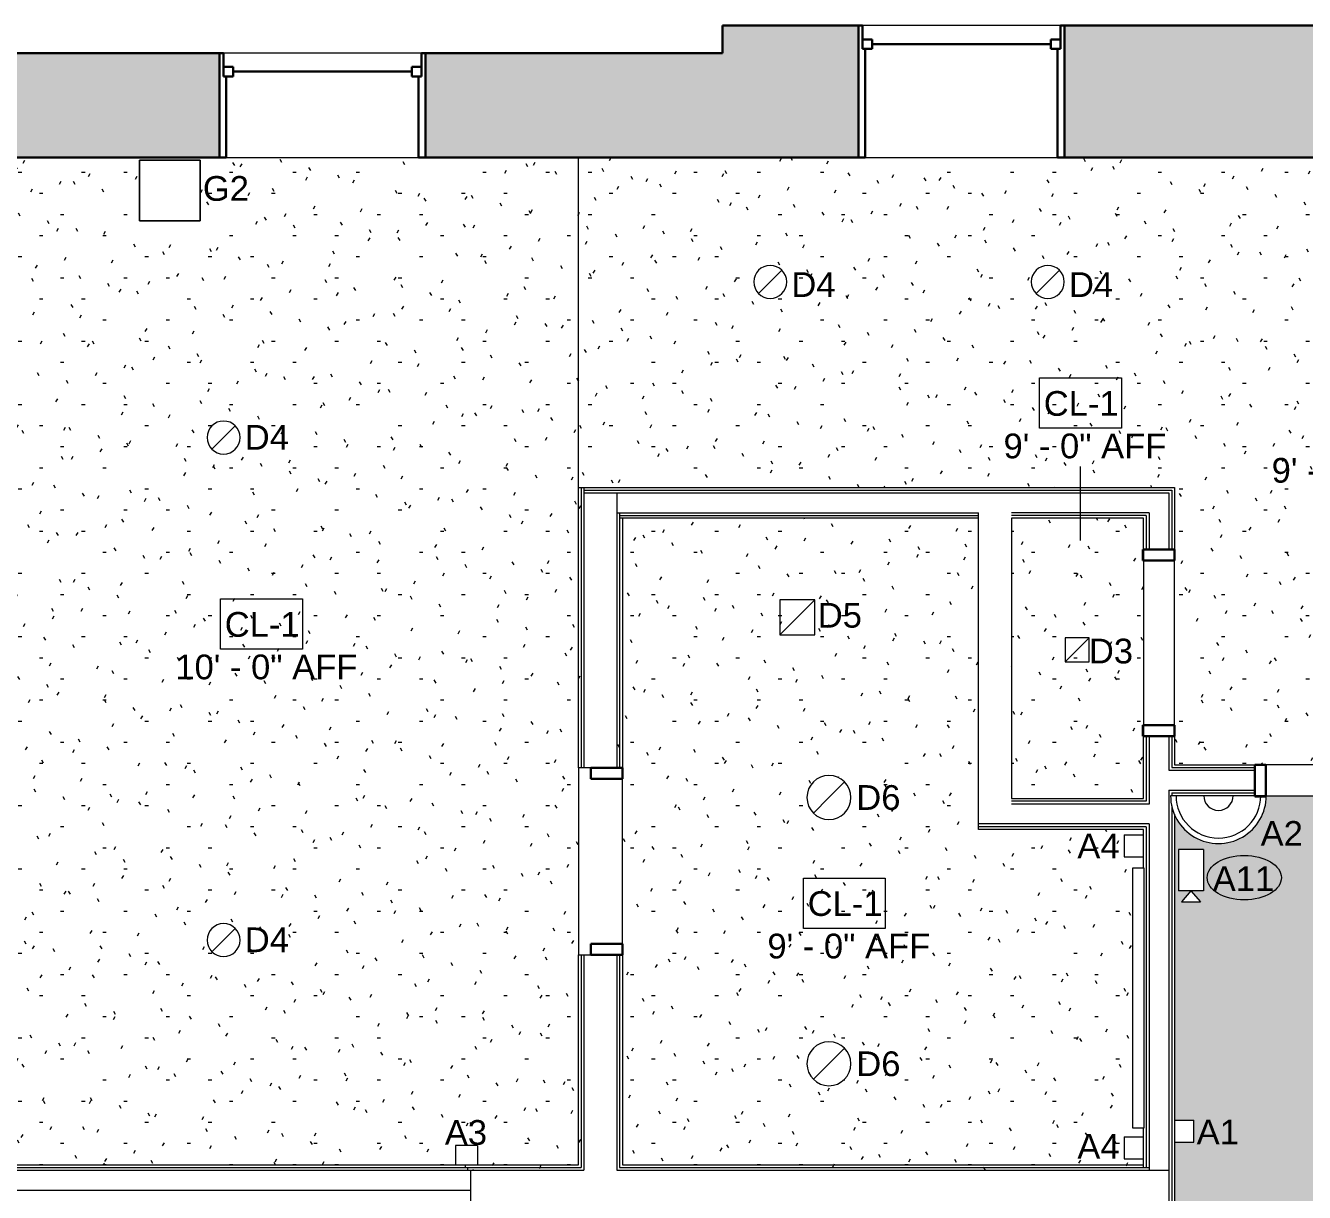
# Model space of a CAD drawing. Header units: inches. Extents: x -1176 to 1507, y -2527 to 978.
# Drawn here: x -858.8 to -626.2, y 601.6 to 813.9 of the extents above; entities that cross this region are included whole.
import ezdxf

# ---------------------------------------------------------------- set-up
doc = ezdxf.new("R2010")
doc.units = ezdxf.units.IN
doc.header["$MEASUREMENT"] = 0
for name, color, linetype, lineweight in [('A-CLNG', 13, 'Continuous', 18), ('A-CLNG-IDEN', 151, 'Continuous', 9), ('A-CLNG-PATT', 13, 'Continuous', 18), ('A-DETL-GENF', 92, 'Continuous', 18), ('A-DOOR', 31, 'Continuous', 18), ('A-DOOR-FRAM', 31, 'Continuous', 30), ('A-GLAZ', 151, 'Continuous', 18), ('A-WALL', 113, 'Continuous', 18), ('A-WALL-PATT', 111, 'Continuous', 18), ('E-LITE-EQPM', 33, 'Continuous', 9), ('E-LITE-EQPM-IDEN', 33, 'Continuous', 9), ('I-WALL', 2, 'Continuous', 18), ('Q-SPCQ', 91, 'Continuous', 9), ('Q-SPCQ-IDEN', 132, 'Continuous', 9)]:
    doc.layers.add(name, color=color, linetype=linetype, lineweight=lineweight)
doc.styles.add('Arial', font='arial.ttf', dxfattribs={"height": 4.5})
doc.styles.add('Swis721 Lt BT', font='swissl.ttf', dxfattribs={"height": 4.5})
pattern_1 = [(0, (0, 0), (15.36, 3.84), [0.634, -10.886, 0.634, -10.886, -61.44]), (0, (0, 0), (15.36, 3.84), [-23.04, 0.634, -22.406, 0.634, -10.886, -26.88]), (0, (0, 0), (15.36, 3.84), [-57.6, 0.634, -7.046, 0.634, -18.566]), (120, (5.76, 1.92), (-11.005538, 11.38215), [0.634, -10.886, 0.634, -10.886, -61.44]), (120, (5.76, 1.92), (-11.005538, 11.38215), [-23.04, 0.634, -22.406, 0.634, -10.886, -26.88]), (120, (5.76, 1.92), (-11.005538, 11.38215), [-57.6, 0.634, -7.046, 0.634, -18.566]), (240, (7.68, 9.6), (-4.354462, -15.22215), [0.634, -10.886, 0.634, -10.886, -61.44]), (240, (7.68, 9.6), (-4.354462, -15.22215), [-23.04, 0.634, -22.406, 0.634, -10.886, -26.88]), (240, (7.68, 9.6), (-4.354462, -15.22215), [-57.6, 0.634, -7.046, 0.634, -18.566])]

# ---------------------------------------------------------------- blocks, each defined once
blk = doc.blocks.new('Double Hung - side window 4_ X 6_ 3_ H-6090796-2nd Floor RCP')
at = {"layer": 'A-GLAZ', "color": 8, "lineweight": 30}
for p, q in [((-18.75, 9.5), (-18, 9.5)), ((-18, 5.25), (-18, 9.5)), ((18, 5.25), (18, 9.5)), ((18.75, 9.5), (18, 9.5)), ((-18, 7), (-18, 5.25)), ((-18, 7), (-16.25, 7)), ((-16.25, 7), (-16.25, 5.25)), ((16.25, 7), (16.25, 5.25)), ((18, 7), (16.25, 7)), ((18, 7), (18, 5.25)), ((-18, 5.25), (-16.25, 5.25)), ((-18, 5.25), (-17.5, 5.25)), ((-17.5, -9.5), (-17.5, 5.25)), ((-16.25, 6.125), (16.25, 6.125)), ((18, 5.25), (16.25, 5.25)), ((17.5, 5.25), (18, 5.25)), ((17.5, 5.25), (17.5, -9.5)), ((-17.5, -9.5), (-18.75, -9.5)), ((17.5, -9.5), (18.75, -9.5))]:
    blk.add_line(p, q, dxfattribs=at)
blk = doc.blocks.new('Double Hung - side window 4_ X 6_ 3_ H-6090582-2nd Floor RCP')
at = {"layer": 'A-GLAZ', "color": 8, "lineweight": 30}
for p, q in [((-18.75, 12), (-18, 12)), ((-18, 7.75), (-18, 12)), ((18, 7.75), (18, 12)), ((18.75, 12), (18, 12)), ((-18, 9.5), (-18, 7.75)), ((-18, 9.5), (-16.25, 9.5)), ((-16.25, 9.5), (-16.25, 7.75)), ((16.25, 9.5), (16.25, 7.75)), ((18, 9.5), (16.25, 9.5)), ((18, 9.5), (18, 7.75)), ((-18, 7.75), (-16.25, 7.75)), ((-18, 7.75), (-17.5, 7.75)), ((-17.5, -12), (-17.5, 7.75)), ((-16.25, 8.625), (16.25, 8.625)), ((18, 7.75), (16.25, 7.75)), ((17.5, 7.75), (18, 7.75)), ((17.5, 7.75), (17.5, -12)), ((-17.5, -12), (-18.75, -12)), ((17.5, -12), (18.75, -12))]:
    blk.add_line(p, q, dxfattribs=at)
blk = doc.blocks.new('Single Flush - D2 2_6_ X 8_-8439169-2nd Floor RCP')
at = {"layer": 'A-DOOR-FRAM'}
for p, q in [((-17, -1.75), (-17, 4)), ((-17, 4), (-15, 4)), ((-15, -1.75), (-15, 4)), ((15.000004, -1.75), (15.000004, 4)), ((15.000004, 4), (17.000004, 4)), ((17.000004, -1.75), (17.000004, 4)), ((-17, -1.75), (-15, -1.75)), ((15.000004, -1.75), (17.000004, -1.75))]:
    blk.add_line(p, q, dxfattribs=at)
blk = doc.blocks.new('Single Flush - D1 3_ X 8_-8249534-2nd Floor RCP')
at = {"layer": 'A-DOOR-FRAM'}
for p, q in [((-20, -2.9375), (-20, 2.8125)), ((-20, 2.8125), (-18, 2.8125)), ((-18, -2.9375), (-18, 2.8125)), ((18.000004, -2.9375), (18.000004, 2.8125)), ((18.000004, 2.8125), (20.000004, 2.8125)), ((20.000004, -2.9375), (20.000004, 2.8125)), ((-20, -2.9375), (-18, -2.9375)), ((18.000004, -2.9375), (20.000004, -2.9375))]:
    blk.add_line(p, q, dxfattribs=at)
blk = doc.blocks.new('Single Flush - D2 2_6_ X 8_-8252949-2nd Floor RCP')
at = {"layer": 'A-DOOR-FRAM'}
for p, q in [((-17, -2.9375), (-17, 2.8125)), ((-17, 2.8125), (-15, 2.8125)), ((-15, -2.9375), (-15, 2.8125)), ((15.000004, -2.9375), (15.000004, 2.8125)), ((15.000004, 2.8125), (17.000004, 2.8125)), ((17.000004, -2.9375), (17.000004, 2.8125)), ((-17, -2.9375), (-15, -2.9375)), ((15.000004, -2.9375), (17.000004, -2.9375))]:
    blk.add_line(p, q, dxfattribs=at)
blk = doc.blocks.new('Sconce Light - Uplight - LIGHT W ROOM NUMBER-7126174-2nd Floor RCP')
at = {"layer": 'E-LITE-EQPM'}
blk.add_line((-8.71, 2.81), (8.71, 2.81), dxfattribs=at)
for radius, start in [(8.71, 360), (7.71, 0), (2.68, 0)]:
    blk.add_arc((0, 2.81), radius, start, 180, dxfattribs=at)
blk = doc.blocks.new('Sconce Light - Sphere - 100W - 277V-7960172-2nd Floor RCP')
at = {"layer": 'E-LITE-EQPM'}
for p, q in [((0, -2.8125), (-2, -2.8125)), ((-2, -2.8125), (-2, -6.3125)), ((2, -2.8125), (0, -2.8125)), ((2, -2.8125), (2, -6.3125)), ((-2, -6.3125), (0, -6.3125)), ((0, -6.3125), (2, -6.3125))]:
    blk.add_line(p, q, dxfattribs=at)
blk = doc.blocks.new('Sconce Light - Sphere - Bedside Sconce-8114696-2nd Floor RCP')
at = {"layer": 'E-LITE-EQPM'}
for p, q in [((0, 6.3125), (-2, 6.3125)), ((-2, 6.3125), (-2, 2.8125)), ((2, 6.3125), (0, 6.3125)), ((2, 6.3125), (2, 2.8125)), ((-2, 2.8125), (0, 2.8125)), ((0, 2.8125), (2, 2.8125))]:
    blk.add_line(p, q, dxfattribs=at)
blk = doc.blocks.new('Lighting_Pendants_Elesi-Luce_Quid_02820 - Quid_02820-7182509-2nd Floor RCP')
at = {"layer": 'A-DETL-GENF', "lineweight": 9}
for p, q in [((5.51, 5.51), (-5.51, 5.51)), ((-5.51, 5.51), (-5.51, -5.51)), ((-5.51, -5.51), (-5.51, 5.51)), ((-5.51, 5.51), (5.51, 5.51)), ((5.51, -5.51), (5.51, 5.51)), ((5.51, 5.51), (5.51, -5.51)), ((-5.51, -5.51), (5.51, -5.51)), ((5.51, -5.51), (-5.51, -5.51))]:
    blk.add_line(p, q, dxfattribs=at)
blk = doc.blocks.new('L-Recessed Circular - Downlight - 8_-7245237-2nd Floor RCP')
at = {"layer": 'E-LITE-EQPM'}
for q in [(2.83, 2.83), (-2.83, -2.83)]:
    blk.add_line((0, 0), q, dxfattribs=at)
for start, end in [(360, 180), (180, 360)]:
    blk.add_arc((0, 0), 4, start, end, dxfattribs=at)
blk = doc.blocks.new('L-Recessed Square Downlight - 6_-4552745-2nd Floor RCP')
at = {"layer": 'E-LITE-EQPM'}
for p, q in [((-3.1875, -3.1875), (-3.1875, 3.1875)), ((-3.1875, 3.1875), (3.1875, 3.1875)), ((-3.1875, 3.1875), (3.1875, -3.1875)), ((3.1875, 3.1875), (3.1875, -3.1875)), ((3.1875, -3.1875), (-3.1875, -3.1875))]:
    blk.add_line(p, q, dxfattribs=at)
blk = doc.blocks.new('Sconce Light - Sphere - 60W - 120V-7960182-2nd Floor RCP')
at = {"layer": 'E-LITE-EQPM'}
for p, q in [((0, 6.3125), (-2, 6.3125)), ((-2, 6.3125), (-2, 2.8125)), ((2, 6.3125), (0, 6.3125)), ((2, 6.3125), (2, 2.8125)), ((-2, 2.8125), (0, 2.8125)), ((0, 2.8125), (2, 2.8125))]:
    blk.add_line(p, q, dxfattribs=at)
blk = doc.blocks.new('L-Recessed Square Downlight - 4_-4552743-2nd Floor RCP')
at = {"layer": 'E-LITE-EQPM'}
for p, q in [((-2.1875, -2.1875), (-2.1875, 2.1875)), ((-2.1875, 2.1875), (2.1875, 2.1875)), ((-2.1875, 2.1875), (2.1875, -2.1875)), ((2.1875, 2.1875), (2.1875, -2.1875)), ((2.1875, -2.1875), (-2.1875, -2.1875))]:
    blk.add_line(p, q, dxfattribs=at)
blk = doc.blocks.new('L-Recessed Circular - Downlight - 6_-7313291-2nd Floor RCP')
at = {"layer": 'E-LITE-EQPM'}
for q in [(-2.12, -2.12), (2.12, 2.12)]:
    blk.add_line((0, 0), q, dxfattribs=at)
for start, end in [(360, 180), (180, 360)]:
    blk.add_arc((0, 0), 3, start, end, dxfattribs=at)
blk = doc.blocks.new('Security_Camera_-_Dome_6414 - 8_-0_ AFF-7476807-2nd Floor RCP')
at = {"layer": 'Q-SPCQ'}
for p, q in [((1.71, 5.14), (-1.71, 5.14)), ((0, 3.14), (-1.71, 5.14)), ((0, 3.14), (1.71, 5.14)), ((-2.27, 3.14), (2.27, 3.14)), ((-2.27, -4.36), (-2.27, 3.14)), ((2.27, -4.36), (2.27, 3.14)), ((-2.27, -4.36), (2.27, -4.36))]:
    blk.add_line(p, q, dxfattribs=at)
blk = doc.blocks.new('Mirror61 - Mirror-8095685-2nd Floor RCP')
at = {"layer": 'Q-SPCQ'}
for p, q in [((-982.6, -1001.6), (-982.6, -999.6)), ((-982.6, -999.6), (-935.24, -999.6)), ((-935.24, -999.6), (-935.24, -1001.6)), ((-935.24, -1001.6), (-982.6, -1001.6))]:
    blk.add_line(p, q, dxfattribs=at)
blk = doc.blocks.new('Appliance_Specialty Equipment Tag - Standard-3515593-2nd Floor RCP')
at = {"layer": 'Q-SPCQ-IDEN'}
blk.add_ellipse((-0.0499, 0.0037), major_axis=(-0.1406, 0), ratio=0.600473, dxfattribs=at)

msp = doc.modelspace()

# ---------------------------------------------------------------- hatches: boundary and pattern name
at = {"layer": 'A-CLNG-PATT'}
h = msp.add_hatch(dxfattribs=at)
h.set_pattern_fill('FP_2', color=256, style=0, pattern_type=2)
h.set_pattern_definition(pattern_1)
h.paths.add_polyline_path([(-1015.06, 601.72), (-1003.27, 601.72), (-1003.27, 606.65), (-991.56, 606.65), (-991.56, 610.15), (-987.56, 610.15), (-987.56, 606.65), (-888.56, 606.65), (-888.56, 610.15), (-884.56, 610.15), (-884.56, 606.65), (-780.6, 606.65), (-780.6, 610.15), (-776.6, 610.15), (-776.6, 606.65), (-758.26, 606.65), (-758.26, 789.87), (-1004.06, 789.87), (-1004.06, 776.87), (-1015.06, 776.87), (-1015.06, 720.37), (-1004.06, 720.37), (-1004.06, 651.37), (-1015.06, 651.37), (-1015.06, 604.37)], flags=0)
h.paths.add_polyline_path([(-951.75, 644.52), (-952.53, 644.62), (-953.25, 644.92), (-953.87, 645.4), (-954.35, 646.02), (-954.65, 646.75), (-954.75, 647.52), (-954.65, 648.3), (-954.35, 649.02), (-953.87, 649.64), (-953.25, 650.12), (-952.53, 650.42), (-951.75, 650.52), (-950.97, 650.42), (-950.25, 650.12), (-949.63, 649.64), (-949.15, 649.02), (-948.85, 648.3), (-948.75, 647.52), (-948.85, 646.75), (-949.15, 646.02), (-949.63, 645.4), (-950.25, 644.92), (-950.97, 644.62)], flags=0)
h.paths.add_polyline_path([(-822.79, 644.52), (-823.57, 644.62), (-824.29, 644.92), (-824.91, 645.4), (-825.39, 646.02), (-825.69, 646.75), (-825.79, 647.52), (-825.69, 648.3), (-825.39, 649.02), (-824.91, 649.64), (-824.29, 650.12), (-823.57, 650.42), (-822.79, 650.52), (-822.01, 650.42), (-821.29, 650.12), (-820.67, 649.64), (-820.19, 649.02), (-819.89, 648.3), (-819.79, 647.52), (-819.89, 646.75), (-820.19, 646.02), (-820.67, 645.4), (-821.29, 644.92), (-822.01, 644.62)], flags=0)
h.paths.add_polyline_path([(-886.07, 678.17), (-886.78, 678.4), (-887.21, 679.01), (-887.21, 679.75), (-886.78, 680.36), (-886.57, 680.42), (-886.57, 696.4), (-894.17, 683.22), (-894.03, 683.06), (-893.96, 682.29), (-894.32, 681.67), (-895, 681.37), (-895.73, 681.52), (-896.23, 682.08), (-896.29, 682.85), (-895.94, 683.46), (-895.25, 683.77), (-895.04, 683.72), (-887.46, 696.88), (-901.27, 688.91), (-901.22, 688.69), (-901.52, 688.01), (-902.17, 687.64), (-902.91, 687.72), (-903.47, 688.22), (-903.62, 688.95), (-903.32, 689.63), (-902.67, 690), (-901.93, 689.92), (-901.77, 689.78), (-888.41, 697.49), (-888.41, 697.76), (-903.15, 697.76), (-903.21, 697.55), (-903.82, 697.12), (-904.57, 697.12), (-905.17, 697.55), (-905.4, 698.26), (-905.17, 698.97), (-904.56, 699.41), (-903.82, 699.41), (-903.21, 698.97), (-903.15, 698.76), (-887.95, 698.78), (-901.78, 706.74), (-901.93, 706.6), (-902.7, 706.54), (-903.32, 706.9), (-903.62, 707.58), (-903.47, 708.31), (-902.91, 708.81), (-902.14, 708.87), (-901.52, 708.51), (-901.22, 707.83), (-901.27, 707.62), (-887.43, 699.63), (-895.04, 712.81), (-895.25, 712.76), (-895.94, 713.06), (-896.31, 713.71), (-896.23, 714.45), (-895.73, 715.01), (-895, 715.16), (-894.32, 714.86), (-893.95, 714.21), (-894.03, 713.47), (-894.17, 713.31), (-886.57, 700.13), (-886.57, 716.1), (-886.78, 716.17), (-887.21, 716.78), (-887.21, 717.52), (-886.78, 718.13), (-886.07, 718.36), (-885.36, 718.13), (-884.92, 717.52), (-884.92, 716.78), (-885.36, 716.17), (-885.57, 716.1), (-885.57, 700.13), (-877.96, 713.31), (-878.11, 713.47), (-878.17, 714.24), (-877.81, 714.86), (-877.13, 715.16), (-876.4, 715.01), (-875.9, 714.45), (-875.84, 713.68), (-876.2, 713.06), (-876.88, 712.76), (-877.09, 712.81), (-884.7, 699.63), (-870.87, 707.62), (-870.91, 707.83), (-870.61, 708.51), (-869.96, 708.89), (-869.22, 708.81), (-868.67, 708.31), (-868.51, 707.58), (-868.81, 706.9), (-869.46, 706.53), (-870.2, 706.6), (-870.37, 706.75), (-884.2, 698.76), (-868.98, 698.78), (-868.92, 698.97), (-868.31, 699.41), (-867.57, 699.41), (-866.96, 698.97), (-866.73, 698.26), (-866.96, 697.55), (-867.57, 697.12), (-868.32, 697.12), (-868.92, 697.55), (-868.99, 697.76), (-884.2, 697.76), (-870.35, 689.79), (-870.2, 689.92), (-869.43, 689.99), (-868.81, 689.63), (-868.51, 688.95), (-868.67, 688.22), (-869.22, 687.72), (-869.99, 687.66), (-870.61, 688.01), (-870.91, 688.69), (-870.87, 688.91), (-884.69, 696.88), (-877.09, 683.72), (-876.88, 683.77), (-876.2, 683.46), (-875.82, 682.82), (-875.9, 682.08), (-876.4, 681.52), (-877.13, 681.37), (-877.81, 681.67), (-878.18, 682.32), (-878.11, 683.06), (-877.96, 683.22), (-885.57, 696.4), (-885.57, 680.42), (-885.36, 680.36), (-884.92, 679.75), (-884.92, 679), (-885.36, 678.4), (-885.93, 678.21)], flags=0)
h.paths.add_polyline_path([(-888.41, 697.49), (-887.93, 697.76), (-888.41, 697.76)], flags=0)
h.paths.add_polyline_path([(-822.79, 735.94), (-823.57, 736.04), (-824.29, 736.34), (-824.91, 736.82), (-825.39, 737.44), (-825.69, 738.16), (-825.79, 738.94), (-825.69, 739.71), (-825.39, 740.44), (-824.91, 741.06), (-824.29, 741.53), (-823.57, 741.83), (-822.79, 741.94), (-822.01, 741.83), (-821.29, 741.53), (-820.67, 741.06), (-820.19, 740.44), (-819.89, 739.71), (-819.79, 738.94), (-819.89, 738.16), (-820.19, 737.44), (-820.67, 736.82), (-821.29, 736.34), (-822.01, 736.04)], flags=0)
h.paths.add_polyline_path([(-951.75, 735.94), (-952.53, 736.04), (-953.25, 736.34), (-953.87, 736.82), (-954.35, 737.44), (-954.65, 738.16), (-954.75, 738.94), (-954.65, 739.71), (-954.35, 740.44), (-953.87, 741.06), (-953.25, 741.53), (-952.53, 741.83), (-951.75, 741.94), (-950.97, 741.83), (-950.25, 741.53), (-949.63, 741.06), (-949.15, 740.44), (-948.85, 739.71), (-948.75, 738.94), (-948.85, 738.16), (-949.15, 737.44), (-949.63, 736.82), (-950.25, 736.34), (-950.97, 736.04)], flags=0)
h.paths.add_polyline_path([(-992.84, 776.95), (-993.29, 777.01), (-993.51, 777.01), (-993.63, 777.06), (-993.86, 777.09), (-994.81, 777.48), (-995.62, 778.11), (-996.25, 778.92), (-996.64, 779.87), (-996.77, 780.89), (-996.64, 781.91), (-996.25, 782.86), (-995.62, 783.67), (-994.79, 784.3), (-993.86, 784.69), (-993.63, 784.72), (-993.51, 784.77), (-993.22, 784.78), (-993.02, 784.8), (-993.01, 787), (-992.96, 787.08), (-992.87, 787.14), (-992.77, 787.14), (-992.68, 787.08), (-992.63, 787), (-992.63, 786.94), (-992.63, 784.8), (-992.34, 784.77), (-992.14, 784.77), (-992, 784.72), (-991.82, 784.69), (-990.84, 784.29), (-990.71, 784.18), (-990.05, 783.67), (-989.9, 783.5), (-989.81, 783.42), (-989.65, 783.15), (-989.43, 782.86), (-989.29, 782.52), (-989.12, 782.24), (-989.09, 782.04), (-989.03, 781.91), (-988.9, 780.81), (-988.94, 780.59), (-989.03, 779.87), (-989.09, 779.73), (-989.12, 779.54), (-989.29, 779.26), (-989.43, 778.92), (-989.65, 778.63), (-989.81, 778.36), (-989.95, 778.24), (-990.05, 778.11), (-990.86, 777.48), (-990.96, 777.44), (-991.82, 777.09), (-992, 777.06), (-992.14, 777.01), (-992.38, 777.01)], flags=0)
h.paths.add_polyline_path([(-838.07, 778.36), (-838.07, 789.39), (-827.05, 789.39), (-827.05, 778.36)], flags=0)
h = msp.add_hatch(dxfattribs=at)
h.set_pattern_fill('FP_2', color=256, style=0, pattern_type=2)
h.set_pattern_definition(pattern_1)
h.paths.add_polyline_path([(-590.07, 679.41), (-590.07, 776.87), (-601.07, 776.87), (-601.07, 789.87), (-758.26, 789.87), (-758.26, 729.87), (-649.82, 729.87), (-649.82, 679.41), (-595.22, 679.41)], flags=0)
h.paths.add_polyline_path([(-622.36, 703.25), (-623.14, 703.35), (-623.86, 703.65), (-624.48, 704.13), (-624.96, 704.75), (-625.26, 705.47), (-625.36, 706.25), (-625.26, 707.03), (-624.96, 707.75), (-624.48, 708.37), (-623.86, 708.85), (-623.14, 709.15), (-622.36, 709.25), (-621.59, 709.15), (-620.86, 708.85), (-620.24, 708.37), (-619.76, 707.75), (-619.46, 707.03), (-619.36, 706.25), (-619.46, 705.47), (-619.76, 704.75), (-620.24, 704.13), (-620.86, 703.65), (-621.59, 703.35)], flags=0)
h.paths.add_polyline_path([(-723.36, 764.25), (-724.14, 764.35), (-724.86, 764.65), (-725.48, 765.13), (-725.96, 765.75), (-726.26, 766.47), (-726.36, 767.25), (-726.26, 768.03), (-725.96, 768.75), (-725.48, 769.37), (-724.86, 769.85), (-724.14, 770.15), (-723.36, 770.25), (-722.59, 770.15), (-721.86, 769.85), (-721.24, 769.37), (-720.76, 768.75), (-720.46, 768.03), (-720.36, 767.25), (-720.46, 766.47), (-720.76, 765.75), (-721.24, 765.13), (-721.86, 764.65), (-722.59, 764.35)], flags=0)
h.paths.add_polyline_path([(-672.86, 764.25), (-673.64, 764.35), (-674.36, 764.65), (-674.98, 765.13), (-675.46, 765.75), (-675.76, 766.47), (-675.86, 767.25), (-675.76, 768.03), (-675.46, 768.75), (-674.98, 769.37), (-674.36, 769.85), (-673.64, 770.15), (-672.86, 770.25), (-672.09, 770.15), (-671.36, 769.85), (-670.74, 769.37), (-670.26, 768.75), (-669.96, 768.03), (-669.86, 767.25), (-669.96, 766.47), (-670.26, 765.75), (-670.74, 765.13), (-671.36, 764.65), (-672.09, 764.35)], flags=0)
h.paths.add_polyline_path([(-622.36, 764.25), (-623.14, 764.35), (-623.86, 764.65), (-624.48, 765.13), (-624.96, 765.75), (-625.26, 766.47), (-625.36, 767.25), (-625.26, 768.03), (-624.96, 768.75), (-624.48, 769.37), (-623.86, 769.85), (-623.14, 770.15), (-622.36, 770.25), (-621.59, 770.15), (-620.86, 769.85), (-620.24, 769.37), (-619.76, 768.75), (-619.46, 768.03), (-619.36, 767.25), (-619.46, 766.47), (-619.76, 765.75), (-620.24, 765.13), (-620.86, 764.65), (-621.59, 764.35)], flags=0)
h = msp.add_hatch(dxfattribs=at)
h.set_pattern_fill('FP_2', color=256, style=0, pattern_type=2)
h.set_pattern_definition(pattern_1)
h.paths.add_polyline_path([(-750.26, 606.65), (-655.45, 606.65), (-655.45, 607.72), (-658.95, 607.72), (-658.95, 611.72), (-655.45, 611.72), (-655.45, 613.29), (-657.42, 613.29), (-657.42, 660.65), (-655.45, 660.65), (-655.45, 662.65), (-658.95, 662.65), (-658.95, 666.65), (-655.45, 666.65), (-655.45, 667.65), (-685.45, 667.65), (-685.45, 724.25), (-750.26, 724.25), (-750.26, 607.86)], flags=0)
h.paths.add_polyline_path([(-712.68, 621.03), (-713.72, 621.17), (-714.68, 621.57), (-715.51, 622.21), (-716.14, 623.03), (-716.54, 624), (-716.68, 625.03), (-716.54, 626.07), (-716.14, 627.03), (-715.51, 627.86), (-714.68, 628.5), (-713.72, 628.9), (-712.68, 629.03), (-711.64, 628.9), (-710.68, 628.5), (-709.85, 627.86), (-709.22, 627.03), (-708.82, 626.07), (-708.68, 625.03), (-708.82, 624), (-709.22, 623.03), (-709.85, 622.21), (-710.68, 621.57), (-711.64, 621.17)], flags=0)
h.paths.add_polyline_path([(-712.68, 669.46), (-713.72, 669.6), (-714.68, 670), (-715.51, 670.63), (-716.14, 671.46), (-716.54, 672.43), (-716.68, 673.46), (-716.54, 674.5), (-716.14, 675.46), (-715.51, 676.29), (-714.68, 676.93), (-713.72, 677.33), (-712.68, 677.46), (-711.64, 677.33), (-710.68, 676.93), (-709.85, 676.29), (-709.22, 675.46), (-708.82, 674.5), (-708.68, 673.46), (-708.82, 672.43), (-709.22, 671.46), (-709.85, 670.63), (-710.68, 670), (-711.64, 669.6)], flags=0)
h = msp.add_hatch(dxfattribs=at)
h.set_pattern_fill('FP_2', color=256, style=0, pattern_type=2)
h.set_pattern_definition(pattern_1)
h.paths.add_polyline_path([(-655.45, 673.27), (-655.45, 724.25), (-679.45, 724.25), (-679.45, 673.27), (-666.77, 673.27)], flags=0)
h = msp.add_hatch(dxfattribs=at)
h.set_pattern_fill('FP_2', color=256, style=0, pattern_type=2)
h.set_pattern_definition(pattern_1)
h.paths.add_polyline_path([(-601.07, 36.25), (-601.07, 44.47), (-590.07, 44.47), (-590.07, 95.76), (-593.57, 95.76), (-593.57, 99.76), (-590.07, 99.76), (-590.07, 155.76), (-593.57, 155.76), (-593.57, 159.76), (-590.07, 159.76), (-590.07, 189.12), (-593.57, 189.12), (-593.57, 193.12), (-590.07, 193.12), (-590.07, 240.23), (-592.01, 240.45), (-593.85, 241.09), (-595.5, 242.13), (-596.88, 243.51), (-597.92, 245.16), (-598.56, 247), (-598.78, 248.94), (-598.56, 250.88), (-597.92, 252.72), (-596.88, 254.37), (-595.5, 255.75), (-593.85, 256.78), (-592.01, 257.43), (-590.07, 257.65), (-590.07, 426.38), (-593.57, 426.38), (-593.57, 430.38), (-590.07, 430.38), (-590.07, 459.74), (-593.57, 459.74), (-593.57, 463.74), (-590.07, 463.74), (-590.07, 564.52), (-593.57, 564.52), (-593.57, 568.52), (-590.07, 568.52), (-590.07, 597.87), (-593.57, 597.87), (-593.57, 601.87), (-590.07, 601.87), (-590.07, 673.79), (-609.11, 673.79), (-609.11, 36.25)], flags=0)
h.paths.add_polyline_path([(-612.11, 36.25), (-612.11, 673.79), (-633.11, 673.79), (-633.33, 671.85), (-633.97, 670.01), (-635.01, 668.36), (-636.39, 666.98), (-638.04, 665.94), (-639.88, 665.3), (-641.82, 665.08), (-643.76, 665.3), (-645.6, 665.94), (-647.25, 666.98), (-648.63, 668.36), (-649.67, 670.01), (-649.82, 670.45), (-649.82, 614.79), (-646.32, 614.79), (-646.32, 610.79), (-649.82, 610.79), (-649.82, 554.79), (-646.32, 554.79), (-646.32, 550.79), (-649.82, 550.79), (-649.82, 514.5), (-647.88, 514.28), (-646.04, 513.63), (-644.39, 512.6), (-643.01, 511.22), (-641.97, 509.57), (-641.33, 507.73), (-641.11, 505.79), (-641.33, 503.85), (-641.97, 502.01), (-643.01, 500.36), (-644.39, 498.98), (-646.04, 497.94), (-647.88, 497.3), (-649.82, 497.08), (-649.82, 440.78), (-646.32, 440.78), (-646.32, 436.78), (-649.82, 436.78), (-649.82, 349.19), (-650.09, 349.19), (-650.09, 313.44), (-649.82, 313.44), (-649.82, 317.71), (-647.88, 317.49), (-646.04, 316.85), (-644.39, 315.81), (-643.01, 314.43), (-641.97, 312.78), (-641.33, 310.94), (-641.11, 309), (-641.33, 307.06), (-641.97, 305.22), (-643.01, 303.57), (-644.39, 302.19), (-646.04, 301.15), (-647.88, 300.51), (-649.82, 300.29), (-649.82, 212.73), (-647.88, 212.51), (-646.04, 211.86), (-644.39, 210.83), (-643.01, 209.45), (-641.97, 207.8), (-641.33, 205.95), (-641.11, 204.02), (-641.33, 202.08), (-641.97, 200.24), (-643.01, 198.59), (-644.39, 197.21), (-646.04, 196.17), (-647.88, 195.53), (-649.82, 195.31), (-649.82, 155.98), (-646.32, 155.98), (-646.32, 151.98), (-649.82, 151.98), (-649.82, 103.93), (-683.33, 103.93), (-683.33, 100.43), (-687.33, 100.43), (-687.33, 103.93), (-743.33, 103.93), (-743.33, 100.43), (-747.33, 100.43), (-747.33, 103.93), (-803.33, 103.93), (-803.33, 100.43), (-807.33, 100.43), (-807.33, 103.93), (-863.33, 103.93), (-863.33, 100.43), (-867.33, 100.43), (-867.33, 103.93), (-898.33, 103.93), (-898.33, 72.09), (-894.83, 72.09), (-894.83, 68.09), (-898.33, 68.09), (-898.33, 36.25), (-837.57, 36.25), (-837.57, 39.75), (-833.57, 39.75), (-833.57, 36.25), (-745.07, 36.25), (-745.07, 39.75), (-741.07, 39.75), (-741.07, 36.25), (-640.07, 36.25), (-640.07, 39.75), (-636.07, 39.75), (-636.07, 36.25), (-635.97, 36.25)], flags=0)
h.paths.add_polyline_path([(-597.28, 47.18), (-597.28, 54.55), (-592.86, 54.55), (-592.86, 47.18)], flags=0)
h.paths.add_polyline_path([(-595.09, 54.72), (-596.64, 56.54), (-593.53, 56.54)], flags=0)
h.paths.add_polyline_path([(-893.76, 93.18), (-896.87, 93.18), (-895.32, 95)], flags=0)
h.paths.add_polyline_path([(-893.13, 95.17), (-897.54, 95.17), (-897.54, 102.54), (-893.13, 102.54)], flags=0)
h.paths.add_polyline_path([(-645.25, 654.58), (-648.36, 654.58), (-646.81, 656.39), (-645.6, 654.99)], flags=0)
h.paths.add_polyline_path([(-648.36, 656.56), (-649.03, 656.56), (-649.03, 663.94), (-644.61, 663.94), (-644.61, 656.56), (-645.6, 656.56)], flags=0)
at = {"layer": 'A-WALL-PATT', "lineweight": 9}
h = msp.add_hatch(color=7, dxfattribs=at)
h.paths.add_polyline_path([(-589.2, 789.87), (-575.57, 789.87), (-575.57, 813.87), (-669.82, 813.87), (-669.82, 789.87), (-590.07, 789.87)], flags=0)
h.paths.add_polyline_path([(-707.32, 789.87), (-707.32, 813.87), (-732.06, 813.87), (-732.06, 789.87)], flags=0)
h = msp.add_hatch(color=7, dxfattribs=at)
h.paths.add_polyline_path([(-732.06, 789.87), (-732.06, 808.87), (-786.07, 808.87), (-786.07, 789.87), (-760.04, 789.87)], flags=0)
h.paths.add_polyline_path([(-823.57, 789.87), (-823.57, 808.87), (-872.06, 808.87), (-872.06, 789.87)], flags=0)
h = msp.add_hatch(dxfattribs=at)
h.set_pattern_fill('FP_2', color=256, style=0, pattern_type=2)
h.set_pattern_definition(pattern_1)
h.paths.add_polyline_path([(-758.26, 606.65), (-757.76, 606.65), (-757.76, 644.84), (-758.26, 644.84), (-758.26, 607.86)], flags=0)
h.paths.add_polyline_path([(-758.26, 678.84), (-757.76, 678.84), (-757.76, 729.87), (-758.26, 729.87), (-758.26, 698.78)], flags=0)
h = msp.add_hatch(dxfattribs=at)
h.set_pattern_fill('FP_2', color=256, style=0, pattern_type=2)
h.set_pattern_definition(pattern_1)
h.paths.add_polyline_path([(-751.26, 606.15), (-750.76, 606.15), (-750.76, 644.84), (-751.26, 644.84), (-751.26, 606.65)], flags=0)
h.paths.add_polyline_path([(-750.76, 678.84), (-750.76, 725.25), (-751.26, 725.25), (-751.26, 678.84)], flags=0)
h = msp.add_hatch(dxfattribs=at)
h.set_pattern_fill('FP_2', color=256, style=0, pattern_type=2)
h.set_pattern_definition(pattern_1)
h.paths.add_polyline_path([(-655.45, 606.15), (-655.45, 606.65), (-750.76, 606.65), (-750.76, 606.15), (-666.77, 606.15)], flags=0)
h.paths.add_polyline_path([(-760.04, 606.15), (-757.76, 606.15), (-757.76, 606.65), (-778.85, 606.65), (-778.85, 606.15), (-771.7, 606.15)], flags=0)
h = msp.add_hatch(dxfattribs=at)
h.set_pattern_fill('FP_2', color=256, style=0, pattern_type=2)
h.set_pattern_definition(pattern_1)
h.paths.add_polyline_path([(-654.45, 605.65), (-654.45, 606.15), (-751.26, 606.15), (-751.26, 605.65), (-655.11, 605.65)], flags=0)
h.paths.add_polyline_path([(-757.26, 605.65), (-757.26, 606.15), (-778.35, 606.15), (-778.35, 605.65), (-760.04, 605.65)], flags=0)

# ---------------------------------------------------------------- linework, layer by layer
at = {"layer": 'A-CLNG'}
msp.add_line((-758.26, 729.87), (-758.26, 789.87), dxfattribs=at)
for centre, radius, start, end in [((-723.36, 767.25), 3, 0, 180), ((-672.86, 767.25), 3, 0, 180), ((-723.36, 767.25), 3, 180, 0), ((-672.86, 767.25), 3, 180, 0), ((-822.79, 738.94), 3, 0, 180), ((-822.79, 738.94), 3, 180, 0), ((-712.68, 673.46), 4, 0, 180), ((-712.68, 673.46), 4, 180, 0), ((-822.79, 647.52), 3, 0, 180), ((-822.79, 647.52), 3, 180, 0), ((-712.68, 625.03), 4, 0, 180), ((-712.68, 625.03), 4, 180, 0)]:
    msp.add_arc(centre, radius, start, end, dxfattribs=at)
at = {"layer": 'A-CLNG-IDEN'}
msp.add_line((-666.91, 720.18), (-666.91, 733.65), dxfattribs=at)
at = {"layer": 'A-CLNG-IDEN', "flags": 128}
for points in [[(-674.35, 749.77), (-659.47, 749.77), (-659.47, 740.63), (-674.35, 740.63)], [(-823.34, 709.57), (-808.46, 709.57), (-808.46, 700.44), (-823.34, 700.44)], [(-717.3, 658.8), (-702.42, 658.8), (-702.42, 649.66), (-717.3, 649.66)]]:
    msp.add_lwpolyline(points, close=True, dxfattribs=at)
at = {"layer": 'A-WALL', "color": 8, "lineweight": 30}
for p, q in [((-732.06, 813.87), (-707.32, 813.87)), ((-732.06, 808.87), (-732.06, 813.87)), ((-707.32, 813.87), (-707.32, 789.87)), ((-669.82, 789.87), (-669.82, 813.87)), ((-575.57, 813.87), (-669.82, 813.87)), ((-872.06, 808.87), (-823.57, 808.87)), ((-823.57, 808.87), (-823.57, 789.87)), ((-786.07, 789.87), (-786.07, 808.87)), ((-786.07, 808.87), (-732.06, 808.87)), ((-823.57, 789.87), (-902.31, 789.87)), ((-707.32, 789.87), (-786.07, 789.87)), ((-601.07, 789.87), (-669.82, 789.87))]:
    msp.add_line(p, q, dxfattribs=at)
at = {"layer": 'A-WALL', "lineweight": 9}
for p, q in [((-669.82, 813.87), (-707.32, 813.87)), ((-786.07, 808.87), (-823.57, 808.87)), ((-823.57, 789.87), (-786.07, 789.87)), ((-707.32, 789.87), (-669.82, 789.87))]:
    msp.add_line(p, q, dxfattribs=at)
at = {"layer": 'A-WALL'}
for p, q in [((-757.76, 729.87), (-757.76, 678.84)), ((-757.26, 729.87), (-757.26, 678.84)), ((-757.26, 729.37), (-650.32, 729.37)), ((-757.26, 728.87), (-650.82, 728.87)), ((-751.26, 728.87), (-751.26, 678.84)), ((-650.82, 728.87), (-650.82, 718.6)), ((-650.32, 729.37), (-650.32, 718.6)), ((-751.26, 725.25), (-685.45, 725.25)), ((-750.76, 725.25), (-750.76, 678.84)), ((-750.76, 724.75), (-685.45, 724.75)), ((-750.26, 724.25), (-750.76, 724.25)), ((-685.45, 667.65), (-685.45, 725.25)), ((-654.45, 725.25), (-679.45, 725.25)), ((-654.95, 724.75), (-679.45, 724.75)), ((-679.45, 724.25), (-679.45, 673.27)), ((-654.95, 724.75), (-654.95, 718.6)), ((-654.45, 725.25), (-654.45, 718.6)), ((-654.95, 684.6), (-654.95, 672.77)), ((-654.45, 684.6), (-654.45, 672.27)), ((-650.82, 684.6), (-650.82, 678.41)), ((-650.32, 684.6), (-650.32, 678.91)), ((-650.82, 678.41), (-635.22, 678.41)), ((-650.32, 678.91), (-635.22, 678.91)), ((-650.82, 674.79), (-650.82, 494)), ((-650.82, 674.79), (-635.22, 674.79)), ((-654.95, 672.77), (-679.45, 672.77)), ((-650.32, 674.29), (-635.22, 674.29)), ((-650.32, 674.29), (-650.32, 673.79)), ((-654.45, 672.27), (-679.45, 672.27)), ((-650.32, 671.94), (-650.32, 599.65)), ((-654.45, 668.65), (-685.45, 668.65)), ((-654.95, 668.15), (-685.45, 668.15)), ((-654.95, 668.15), (-654.95, 606.15)), ((-654.45, 668.65), (-654.45, 605.65)), ((-679.45, 667.65), (-685.45, 667.65)), ((-757.76, 644.84), (-757.76, 606.15)), ((-757.26, 644.84), (-757.26, 605.65)), ((-751.26, 644.84), (-751.26, 605.65)), ((-750.76, 644.84), (-750.76, 606.15)), ((-1002.77, 606.15), (-757.76, 606.15)), ((-1002.27, 605.65), (-757.26, 605.65)), ((-778.85, 606.65), (-778.85, 606.15)), ((-778.35, 605.65), (-778.35, 606.15)), ((-777.85, 498.19), (-777.85, 605.65)), ((-751.26, 605.65), (-650.82, 605.65)), ((-750.76, 606.15), (-654.45, 606.15)), ((-655.45, 606.15), (-655.45, 606.65)), ((-867.56, 602.03), (-777.85, 602.03))]:
    msp.add_line(p, q, dxfattribs=at)
at = {"layer": 'I-WALL'}
for p, q in [((-758.26, 729.87), (-649.82, 729.87)), ((-758.26, 678.84), (-758.26, 729.87)), ((-649.82, 729.87), (-649.82, 718.6)), ((-685.45, 724.25), (-750.26, 724.25)), ((-750.26, 724.25), (-750.26, 678.84)), ((-655.45, 724.25), (-679.45, 724.25)), ((-655.45, 718.6), (-655.45, 724.25)), ((-649.82, 718.6), (-655.45, 718.6)), ((-655.45, 673.27), (-655.45, 684.6)), ((-655.45, 684.6), (-649.82, 684.6)), ((-649.82, 684.6), (-649.82, 679.41)), ((-649.82, 679.41), (-635.22, 679.41)), ((-635.22, 679.41), (-635.22, 673.79)), ((-750.26, 678.84), (-758.26, 678.84)), ((-679.45, 673.27), (-655.45, 673.27)), ((-649.82, 670.45), (-649.82, 614.79)), ((-655.45, 667.65), (-679.45, 667.65)), ((-655.45, 666.65), (-655.45, 667.65)), ((-655.45, 660.65), (-655.45, 662.65)), ((-758.26, 606.65), (-758.26, 644.84)), ((-758.26, 644.84), (-750.26, 644.84)), ((-750.26, 644.84), (-750.26, 606.65)), ((-655.45, 611.72), (-655.45, 613.29)), ((-649.82, 610.79), (-649.82, 554.79)), ((-655.45, 606.65), (-655.45, 607.72)), ((-884.56, 606.65), (-780.6, 606.65)), ((-776.6, 606.65), (-758.26, 606.65)), ((-750.26, 606.65), (-655.45, 606.65))]:
    msp.add_line(p, q, dxfattribs=at)
at = {"layer": 'I-WALL', "lineweight": 9}
for p, q in [((-655.45, 718.6), (-655.45, 684.6)), ((-649.82, 684.6), (-649.82, 718.6)), ((-595.22, 679.41), (-635.22, 679.41)), ((-758.26, 678.84), (-758.26, 644.84)), ((-750.26, 644.84), (-750.26, 678.84)), ((-633.11, 673.79), (-595.22, 673.79))]:
    msp.add_line(p, q, dxfattribs=at)

# ---------------------------------------------------------------- block references
at = {"layer": 'A-DOOR', "rotation": 269.9999999999999}
for name, p in [('Single Flush - D2 2_6_ X 8_-8252949-2nd Floor RCP', (-652.63, 701.6)), ('Single Flush - D2 2_6_ X 8_-8439169-2nd Floor RCP', (-754.26, 661.84))]:
    msp.add_blockref(name, p, dxfattribs=at)
at = {"layer": 'A-DOOR'}
msp.add_blockref('Single Flush - D1 3_ X 8_-8249534-2nd Floor RCP', (-615.22, 676.6), dxfattribs=at)
at = {"layer": 'A-GLAZ'}
for name, p in [('Double Hung - side window 4_ X 6_ 3_ H-6090582-2nd Floor RCP', (-688.57, 801.87)), ('Double Hung - side window 4_ X 6_ 3_ H-6090796-2nd Floor RCP', (-804.82, 799.37))]:
    msp.add_blockref(name, p, dxfattribs=at)
at = {"layer": 'E-LITE-EQPM'}
for name, p in [('Lighting_Pendants_Elesi-Luce_Quid_02820 - Quid_02820-7182509-2nd Floor RCP', (-832.56, 783.87)), ('L-Recessed Circular - Downlight - 6_-7313291-2nd Floor RCP', (-723.36, 767.25)), ('L-Recessed Circular - Downlight - 6_-7313291-2nd Floor RCP', (-672.86, 767.25)), ('L-Recessed Circular - Downlight - 6_-7313291-2nd Floor RCP', (-822.79, 738.94)), ('L-Recessed Circular - Downlight - 8_-7245237-2nd Floor RCP', (-712.68, 673.46)), ('L-Recessed Circular - Downlight - 6_-7313291-2nd Floor RCP', (-822.79, 647.52)), ('L-Recessed Circular - Downlight - 8_-7245237-2nd Floor RCP', (-712.68, 625.03)), ('Sconce Light - Sphere - Bedside Sconce-8114696-2nd Floor RCP', (-778.6, 603.84))]:
    msp.add_blockref(name, p, dxfattribs=at)
at = {"layer": 'E-LITE-EQPM', "extrusion": (0, 0, -1), "rotation": 180}
for name, p in [('L-Recessed Square Downlight - 6_-4552745-2nd Floor RCP', (718.45, 706.25)), ('L-Recessed Square Downlight - 4_-4552743-2nd Floor RCP', (667.51, 700.31))]:
    msp.add_blockref(name, p, dxfattribs=at)
at = {"layer": 'E-LITE-EQPM'}
for name, p, rotation in [('Sconce Light - Uplight - LIGHT W ROOM NUMBER-7126174-2nd Floor RCP', (-641.82, 676.6), 180), ('Sconce Light - Sphere - 60W - 120V-7960182-2nd Floor RCP', (-652.63, 664.65), 89.9999999999999), ('Sconce Light - Sphere - 100W - 277V-7960172-2nd Floor RCP', (-652.63, 612.79), 89.9999999999999), ('Sconce Light - Sphere - 60W - 120V-7960182-2nd Floor RCP', (-652.63, 609.72), 89.9999999999999)]:
    msp.add_blockref(name, p, dxfattribs=dict(at, rotation=rotation))
at = {"layer": 'Q-SPCQ'}
for name, p, rotation in [('Security_Camera_-_Dome_6414 - 8_-0_ AFF-7476807-2nd Floor RCP', (-646.82, 659.65), 180), ('Mirror61 - Mirror-8095685-2nd Floor RCP', (-1657.02, 1595.89), 89.99999999999964)]:
    msp.add_blockref(name, p, dxfattribs=dict(at, rotation=rotation))
at = {"layer": 'Q-SPCQ-IDEN', "xscale": 47.99999999999997, "yscale": 47.99999999999997, "zscale": 47.99999999999997}
msp.add_blockref('Appliance_Specialty Equipment Tag - Standard-3515593-2nd Floor RCP', (-634.73, 658.7), dxfattribs=at)

# ---------------------------------------------------------------- texts
at = {"layer": 'A-CLNG-IDEN', "char_height": 4.5, "attachment_point": 1, "style": 'Swis721 Lt BT'}
for s, insert, width in [('CL-1', (-673.6, 747.39), 16.059), ('9\' - 0" AFF', (-680.92, 739.66), 33.7845), ('9\' - 0" AFF', (-632.14, 735.23), 33.7845), ('CL-1', (-822.59, 707.2), 16.059), ('10\' - 0" AFF', (-831.58, 699.46), 37.875), ('CL-1', (-716.55, 656.42), 16.059), ('9\' - 0" AFF', (-723.87, 648.69), 33.7845)]:
    msp.add_mtext(s, dxfattribs=dict(at, insert=insert, width=width))
at = {"layer": 'E-LITE-EQPM-IDEN', "char_height": 4.5, "attachment_point": 1, "style": 'Arial'}
for s, insert, width in [('G2', (-826.57, 786.5), 10.302), ('D4', (-719.51, 769.01), 9.8475), ('D4', (-669.01, 769.01), 9.8475), ('D4', (-818.95, 741.23), 9.8475), ('D5', (-714.71, 708.86), 9.8475), ('D3', (-665.39, 702.35), 9.8475), ('D6', (-707.7, 675.71), 9.8475), ('A2', (-634.15, 669.17), 9.393), ('A4', (-667.49, 666.89), 9.393), ('D4', (-818.95, 649.82), 9.8475), ('D6', (-707.7, 627.28), 9.8475), ('A3', (-782.56, 614.78), 9.393), ('A1', (-645.78, 614.86), 9.393), ('A4', (-667.49, 612.24), 9.393)]:
    msp.add_mtext(s, dxfattribs=dict(at, insert=insert, width=width))
at = {"layer": 'Q-SPCQ-IDEN', "insert": (-642.86, 660.93), "char_height": 4.5, "width": 13.635, "attachment_point": 1, "style": 'Arial'}
msp.add_mtext('A11', dxfattribs=at)

doc.saveas('drawing.dxf')
